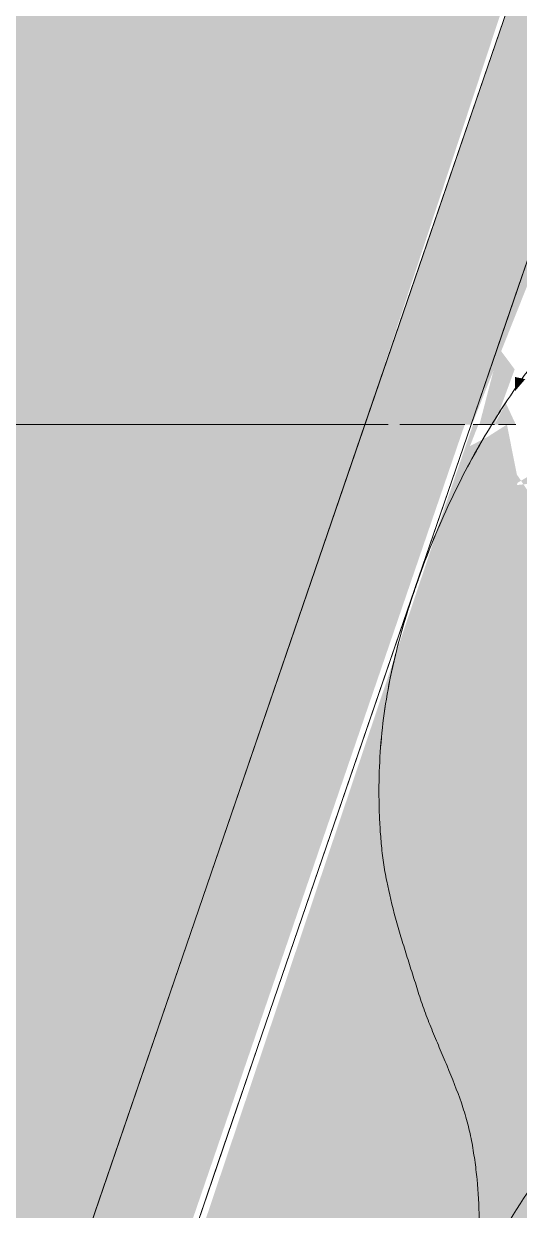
# Model space of a CAD drawing. Header units: millimetres. Extents: x 63432 to 177405, y -1987 to 27578.
# Drawn here: x 163818.84 to 163828.22, y 8824.64 to 8847.08 of the extents above; entities that cross this region are included whole.
import ezdxf

# ---------------------------------------------------------------- set-up
doc = ezdxf.new("R2010")
doc.units = ezdxf.units.MM
doc.layers.add('A-WALL-PATT', color=7, linetype='Continuous', lineweight=9)
for name, color, linetype, lineweight, true_color in [('I-FURN-16', 7, 'Continuous', 9, 0xd1b79e), ('I-FURN-20', 7, 'Continuous', 9, 0x3a3a3a), ('I-FURN-21', 7, 'Continuous', 9, 0x666666), ('I-FURN-22', 7, 'Continuous', 9, 0x302a24), ('I-FURN-23', 7, 'Continuous', 9, 0x52463a), ('I-FURN-24', 7, 'Continuous', 9, 0x1e1e1e), ('I-FURN-25', 7, 'Continuous', 9, 0x987f66), ('I-FURN-26', 7, 'Continuous', 9, 0x2d2d2d), ('I-FURN-28', 7, 'Continuous', 9, 0x1a1a1a), ('I-FURN-30', 7, 'Continuous', 9, 0x4c4c4c), ('I-FURN-32', 7, 'Continuous', 9, 0x2a241e), ('I-FURN-33', 7, 'Continuous', 9, 0x5d4d3d), ('I-FURN-34', 7, 'Continuous', 9, 0xae8e6d), ('I-FURN-38', 7, 'Continuous', 9, 0xa58c72), ('I-FURN-50', 7, 'Continuous', 9, 0xd6b594), ('I-FURN-6', 7, 'Continuous', 9, 0xc0c0c0), ('I-FURN-61', 7, 'Continuous', 9, 0xcabbac), ('I-FURN-62', 7, 'Continuous', 9, 0x8b8b8b), ('I-FURN-63', 7, 'Continuous', 9, 0x4c443d), ('I-FURN-64', 7, 'Continuous', 9, 0x665b51), ('I-FURN-65', 7, 'Continuous', 9, 0x8b7c6d), ('I-FURN-68', 7, 'Continuous', 9, 0x423a31), ('I-FURN-69', 7, 'Continuous', 9, 0x786654), ('I-FURN-70', 7, 'Continuous', 9, 0x786d63), ('I-FURN-71', 7, 'Continuous', 9, 0xa59687)]:
    doc.layers.add(name, color=color, linetype=linetype, lineweight=lineweight, true_color=true_color)
doc.layers.add('I-FURN-17', color=7, linetype='Continuous', lineweight=9, true_color=0x111111, transparency=0.7)
doc.layers.add('I-FURN-18', color=7, linetype='Continuous', lineweight=9, true_color=0xe2b180, transparency=0.7)

# ---------------------------------------------------------------- blocks, each defined once
blk = doc.blocks.new('Chair - Tablet Arm - Chair - Tablet Arm-26234702-Развертка 3_12-6')
at = {"layer": 'I-FURN-17'}
h = blk.add_hatch(color=256, dxfattribs=at)
h.paths.add_polyline_path([(-80463.865, 8450), (-80461.856, 8450), (-80328.433, 8839.5), (-80330.322, 8839.5), (-80463.595, 8450.787)])
h.paths.add_polyline_path([(-80323.251, 8834.684), (-80318.457, 8835.093), (-80318.019, 8837.444), (-80318.308, 8839.5), (-80327.233, 8839.5), (-80326.932, 8838.179), (-80325.945, 8837.044), (-80323.267, 8834.697)])
h.paths.add_polyline_path([(-80312.542, 8852.2), (-80248.351, 9039.435), (-80261.773, 9039.435), (-80325.968, 8852.2), (-80312.726, 8852.2)])
for points in [[(-80328.051, 8839.5), (-80327.871, 8839.5), (-80327.489, 8840.544), (-80327.781, 8840.936), (-80328.155, 8839.5)], [(-80327.481, 8840.134), (-80327.289, 8840.358), (-80327.486, 8840.4)], [(-80327.795, 8839.5), (-80327.468, 8839.5), (-80327.656, 8839.905), (-80327.871, 8839.5)]]:
    blk.add_hatch(color=256, dxfattribs=at).paths.add_polyline_path(points)
h = blk.add_hatch(color=256, dxfattribs=at)
h.paths.add_polyline_path([(-80327.444, 8838.356), (-80327.071, 8838.396), (-80327.172, 8838.555), (-80327.437, 8838.396)])
h.paths.add_polyline_path([(-80329.43, 8816.663), (-80324.334, 8832.308), (-80324.08, 8834.384), (-80323.268, 8834.694), (-80326.932, 8837.273), (-80326.72, 8837.473), (-80327.448, 8838.555), (-80327.635, 8839.5), (-80327.993, 8839.272), (-80328.433, 8839.04), (-80335.286, 8818.671), (-80329.564, 8816.709)])
h = blk.add_hatch(color=256, dxfattribs=at)
h.paths.add_polyline_path([(-80325.654, 8836.172), (-80326.932, 8837.367), (-80326.11, 8836.565)])
h.paths.add_polyline_path([(-80325.966, 8836.662), (-80327.172, 8838.118), (-80326.72, 8837.473), (-80326.054, 8836.727)])
h.paths.add_polyline_path([(-80329.015, 8837.349), (-80328.175, 8839.5), (-80328.275, 8839.5), (-80328.833, 8837.879)])
at = {"layer": 'I-FURN-18'}
h = blk.add_hatch(color=256, dxfattribs=at)
h.paths.add_polyline_path([(-80188.489, 8839.5), (-80156.5, 8839.5), (-80156.5, 8852.2), (-80312.542, 8852.2), (-80315.428, 8843.165), (-80315.135, 8842.184), (-80314.547, 8839.5), (-80216.36, 8839.5)])
h.paths.add_polyline_path([(-80397.8, 8839.5), (-80330.322, 8839.5), (-80326.126, 8852.2), (-80397.8, 8852.2)])
h = blk.add_hatch(color=256, dxfattribs=at)
h.paths.add_polyline_path([(-80326.126, 8839.5), (-80318.103, 8839.5), (-80318.417, 8840.854), (-80319.5, 8842.578), (-80320.719, 8843.362), (-80323.291, 8843.566), (-80326.126, 8841.717), (-80327.045, 8840.643), (-80327.172, 8839.5), (-80326.535, 8839.5)])
h.paths.add_polyline_path([(-80330.322, 8839.5), (-80328.296, 8839.5), (-80326.424, 8844.202), (-80324.032, 8846.25), (-80321.943, 8846.996), (-80318.594, 8846.364), (-80316.73, 8845.209), (-80315.566, 8843.381), (-80312.788, 8852.2), (-80325.968, 8852.2), (-80330.183, 8839.905)])
at = {"layer": 'I-FURN-16'}
blk.add_line((-80330.322, 8839.5), (-80397.8, 8839.5), dxfattribs=at)
at = {"layer": 'I-FURN-21'}
blk.add_line((-80330.322, 8839.5), (-80468.248, 8437.217), dxfattribs=at)
at = {"layer": 'I-FURN-22'}
blk.add_line((-80327.829, 8840.911), (-80328.313, 8839.5), dxfattribs=at)
blk.add_open_spline([(-80327.907, 8839.524), (-80327.814, 8839.674), (-80327.719, 8839.822), (-80327.622, 8839.969)], degree=3, dxfattribs=at)
at = {"layer": 'I-FURN-23'}
blk.add_line((-80327.415, 8842.118), (-80327.821, 8840.936), dxfattribs=at)
at = {"layer": 'I-FURN-24'}
blk.add_line((-80328.313, 8839.5), (-80329.05, 8837.349), dxfattribs=at)
blk.add_open_spline([(-80329.015, 8837.349), (-80328.825, 8837.809), (-80328.514, 8838.472), (-80328.158, 8839.104), (-80328.04, 8839.303)], degree=3, knots=[-0.44444444, -0.44444444, -0.44444444, -0.44444444, -0.38888889, -0.36291465, -0.36291465, -0.36291465, -0.36291465], dxfattribs=at)
at = {"layer": 'I-FURN-25'}
for p, q in [((-80327.199, 8842.75), (-80327.415, 8842.118)), ((-80329.884, 8839.5), (-80330.322, 8839.5)), ((-80328.429, 8839.5), (-80329.658, 8839.5))]:
    blk.add_line(p, q, dxfattribs=at)
at = {"layer": 'I-FURN-26'}
for p, q in [((-80329.589, 8835.778), (-80329.05, 8837.349)), ((-80329.05, 8837.349), (-80329.375, 8836.402))]:
    blk.add_line(p, q, dxfattribs=at)
at = {"layer": 'I-FURN-26', "flags": 128}
blk.add_lwpolyline([(-80333.078, 8825.602), (-80332.269, 8827.96), (-80329.628, 8835.664)], dxfattribs=at)
at = {"layer": 'I-FURN-26'}
for points, knots in [([(-80329.371, 8836.402), (-80329.343, 8836.486), (-80329.23, 8836.806), (-80329.11, 8837.119), (-80329.015, 8837.349)], [-0.48197858, -0.48197858, -0.48197858, -0.48197858, -0.47222222, -0.44444444, -0.44444444, -0.44444444, -0.44444444]), ([(-80329.62, 8835.614), (-80329.589, 8835.722), (-80329.515, 8835.971), (-80329.434, 8836.219), (-80329.386, 8836.359)], [-0.51246248, -0.51246248, -0.51246248, -0.51246248, -0.5, -0.48368758, -0.48368758, -0.48368758, -0.48368758]), ([(-80330.012, 8831.577), (-80330.023, 8831.696), (-80330.04, 8831.935), (-80330.06, 8832.419), (-80330.052, 8833.277), (-80329.941, 8834.298), (-80329.766, 8835.069), (-80329.691, 8835.356)], [-0.6666667, -0.6666667, -0.6666667, -0.6666667, -0.6527778, -0.6388889, -0.6111111, -0.5555556, -0.5224055, -0.5224055, -0.5224055, -0.5224055]), ([(-80328.231, 8823.253), (-80328.211, 8823.416), (-80328.171, 8823.83), (-80328.151, 8824.491), (-80328.184, 8825.107), (-80328.235, 8825.535), (-80328.272, 8825.778), (-80328.303, 8825.959), (-80328.341, 8826.14), (-80328.402, 8826.379), (-80328.531, 8826.792), (-80328.718, 8827.258), (-80328.915, 8827.721), (-80329.06, 8828.067), (-80329.174, 8828.357), (-80329.257, 8828.59), (-80329.313, 8828.766), (-80329.367, 8828.942), (-80329.442, 8829.176), (-80329.534, 8829.468), (-80329.642, 8829.817), (-80329.777, 8830.284), (-80329.891, 8830.751), (-80329.963, 8831.162), (-80329.987, 8831.34), (-80329.994, 8831.399)], [-0.990012, -0.990012, -0.990012, -0.990012, -0.9722222, -0.9444444, -0.9166667, -0.9027778, -0.8958333, -0.8888889, -0.8819444, -0.875, -0.8611111, -0.8333333, -0.8194444, -0.8055556, -0.7916667, -0.7847222, -0.7777778, -0.7708333, -0.7638889, -0.75, -0.7361111, -0.7222222, -0.6944444, -0.6805556, -0.6736111, -0.6736111, -0.6736111, -0.6736111])]:
    blk.add_open_spline(points, degree=3, knots=knots, dxfattribs=at)
at = {"layer": 'I-FURN-28'}
blk.add_line((-80329.05, 8837.349), (-80328.313, 8839.5), dxfattribs=at)
at = {"layer": 'I-FURN-30'}
blk.add_line((-80335.436, 8818.723), (-80333.078, 8825.602), dxfattribs=at)
at = {"layer": 'I-FURN-32'}
blk.add_line((-80328.313, 8839.5), (-80327.821, 8840.936), dxfattribs=at)
at = {"layer": 'I-FURN-33'}
blk.add_line((-80327.808, 8840.974), (-80327.415, 8842.118), dxfattribs=at)
at = {"layer": 'I-FURN-34'}
for p, q in [((-80327.415, 8842.118), (-80327.199, 8842.75)), ((-80330.322, 8839.5), (-80329.884, 8839.5)), ((-80329.658, 8839.5), (-80328.429, 8839.5))]:
    blk.add_line(p, q, dxfattribs=at)
at = {"layer": 'I-FURN-38'}
blk.add_line((-80325.968, 8852.2), (-80330.322, 8839.5), dxfattribs=at)
at = {"layer": 'I-FURN-50'}
blk.add_line((-80397.8, 8839.5), (-80330.322, 8839.5), dxfattribs=at)
blk = doc.blocks.new('Chair - Tablet Arm - Chair - Tablet Arm-V80-Развертка 3_12-6')
at = {"layer": 'I-FURN-16'}
blk.add_line((-80397.8, 8839.5), (-80330.322, 8839.5), dxfattribs=at)
at = {"layer": 'I-FURN-20'}
blk.add_line((-80328.313, 8839.5), (-80329.05, 8837.349), dxfattribs=at)
blk.add_open_spline([(-80329.015, 8837.349), (-80328.825, 8837.809), (-80328.514, 8838.472), (-80328.158, 8839.104), (-80328.04, 8839.303)], degree=3, knots=[-0.44444444, -0.44444444, -0.44444444, -0.44444444, -0.38888889, -0.36291465, -0.36291465, -0.36291465, -0.36291465], dxfattribs=at)
at = {"layer": 'I-FURN-21'}
blk.add_line((-80335.436, 8818.723), (-80333.078, 8825.602), dxfattribs=at)
at = {"layer": 'I-FURN-26'}
blk.add_line((-80329.05, 8837.349), (-80328.313, 8839.5), dxfattribs=at)
at = {"layer": 'I-FURN-30'}
for p, q in [((-80329.589, 8835.778), (-80329.05, 8837.349)), ((-80329.05, 8837.349), (-80329.375, 8836.402))]:
    blk.add_line(p, q, dxfattribs=at)
at = {"layer": 'I-FURN-30', "flags": 128}
blk.add_lwpolyline([(-80333.078, 8825.602), (-80332.269, 8827.96), (-80329.628, 8835.664)], dxfattribs=at)
at = {"layer": 'I-FURN-30'}
for points, knots in [([(-80329.371, 8836.402), (-80329.343, 8836.486), (-80329.23, 8836.806), (-80329.11, 8837.119), (-80329.015, 8837.349)], [-0.48197858, -0.48197858, -0.48197858, -0.48197858, -0.47222222, -0.44444444, -0.44444444, -0.44444444, -0.44444444]), ([(-80329.62, 8835.614), (-80329.589, 8835.722), (-80329.515, 8835.971), (-80329.434, 8836.219), (-80329.386, 8836.359)], [-0.51246248, -0.51246248, -0.51246248, -0.51246248, -0.5, -0.48368758, -0.48368758, -0.48368758, -0.48368758]), ([(-80330.012, 8831.577), (-80330.023, 8831.696), (-80330.04, 8831.935), (-80330.06, 8832.419), (-80330.052, 8833.277), (-80329.941, 8834.298), (-80329.766, 8835.069), (-80329.691, 8835.356)], [-0.6666667, -0.6666667, -0.6666667, -0.6666667, -0.6527778, -0.6388889, -0.6111111, -0.5555556, -0.5224055, -0.5224055, -0.5224055, -0.5224055]), ([(-80328.231, 8823.253), (-80328.211, 8823.416), (-80328.171, 8823.83), (-80328.151, 8824.491), (-80328.184, 8825.107), (-80328.235, 8825.535), (-80328.272, 8825.778), (-80328.303, 8825.959), (-80328.341, 8826.14), (-80328.402, 8826.379), (-80328.531, 8826.792), (-80328.718, 8827.258), (-80328.915, 8827.721), (-80329.06, 8828.067), (-80329.174, 8828.357), (-80329.257, 8828.59), (-80329.313, 8828.766), (-80329.367, 8828.942), (-80329.442, 8829.176), (-80329.534, 8829.468), (-80329.642, 8829.817), (-80329.777, 8830.284), (-80329.891, 8830.751), (-80329.963, 8831.162), (-80329.987, 8831.34), (-80329.994, 8831.399)], [-0.990012, -0.990012, -0.990012, -0.990012, -0.9722222, -0.9444444, -0.9166667, -0.9027778, -0.8958333, -0.8888889, -0.8819444, -0.875, -0.8611111, -0.8333333, -0.8194444, -0.8055556, -0.7916667, -0.7847222, -0.7777778, -0.7708333, -0.7638889, -0.75, -0.7361111, -0.7222222, -0.6944444, -0.6805556, -0.6736111, -0.6736111, -0.6736111, -0.6736111])]:
    blk.add_open_spline(points, degree=3, knots=knots, dxfattribs=at)
at = {"layer": 'I-FURN-38'}
for p, q in [((-80327.415, 8842.118), (-80327.199, 8842.75)), ((-80330.322, 8839.5), (-80329.884, 8839.5)), ((-80329.658, 8839.5), (-80328.429, 8839.5))]:
    blk.add_line(p, q, dxfattribs=at)
at = {"layer": 'I-FURN-61'}
blk.add_line((-80330.322, 8839.5), (-80397.8, 8839.5), dxfattribs=at)
at = {"layer": 'I-FURN-62'}
blk.add_line((-80330.322, 8839.5), (-80468.248, 8437.217), dxfattribs=at)
at = {"layer": 'I-FURN-63'}
blk.add_line((-80327.829, 8840.911), (-80328.313, 8839.5), dxfattribs=at)
blk.add_open_spline([(-80327.907, 8839.524), (-80327.814, 8839.674), (-80327.719, 8839.822), (-80327.622, 8839.969)], degree=3, dxfattribs=at)
at = {"layer": 'I-FURN-64'}
blk.add_line((-80327.415, 8842.118), (-80327.821, 8840.936), dxfattribs=at)
at = {"layer": 'I-FURN-65'}
for p, q in [((-80327.199, 8842.75), (-80327.415, 8842.118)), ((-80329.884, 8839.5), (-80330.322, 8839.5)), ((-80328.429, 8839.5), (-80329.658, 8839.5))]:
    blk.add_line(p, q, dxfattribs=at)
at = {"layer": 'I-FURN-68'}
blk.add_line((-80328.313, 8839.5), (-80327.821, 8840.936), dxfattribs=at)
at = {"layer": 'I-FURN-69'}
blk.add_line((-80327.808, 8840.974), (-80327.415, 8842.118), dxfattribs=at)
at = {"layer": 'I-FURN-71'}
blk.add_line((-80325.968, 8852.2), (-80330.322, 8839.5), dxfattribs=at)
blk = doc.blocks.new('Chair - Tablet Arm - Chair - Tablet Arm-V87-Развертка 3_12-6')
at = {"layer": 'I-FURN-21'}
for p, q in [((-80329.05, 8837.349), (-80328.313, 8839.5)), ((-80327.871, 8839.5), (-80328.275, 8839.5))]:
    blk.add_line(p, q, dxfattribs=at)
at = {"layer": 'I-FURN-6'}
for p, q in [((-80261.557, 9040.064), (-80468.258, 8437.188)), ((-80330.322, 8839.5), (-80397.8, 8839.5))]:
    blk.add_line(p, q, dxfattribs=at)
blk.add_open_spline([(-80326.126, 8826.298), (-80326.606, 8825.828), (-80327.452, 8824.808), (-80328.041, 8823.617), (-80328.269, 8822.978)], degree=3, dxfattribs=at)
at = {"layer": 'I-FURN-61'}
blk.add_line((-80397.8, 8839.5), (-80330.322, 8839.5), dxfattribs=at)
at = {"layer": 'I-FURN-62'}
for p, q in [((-80329.884, 8839.5), (-80330.322, 8839.5)), ((-80328.429, 8839.5), (-80329.658, 8839.5)), ((-80327.468, 8839.5), (-80327.795, 8839.5)), ((-80335.436, 8818.723), (-80332.269, 8827.96))]:
    blk.add_line(p, q, dxfattribs=at)
at = {"layer": 'I-FURN-62', "flags": 128}
for points in [[(-80327.199, 8842.75), (-80327.829, 8840.911), (-80329.375, 8836.402)], [(-80332.269, 8827.96), (-80329.589, 8835.778), (-80329.05, 8837.349)]]:
    blk.add_lwpolyline(points, dxfattribs=at)
at = {"layer": 'I-FURN-62'}
for points, knots in [([(-80327.622, 8839.969), (-80327.35, 8840.379), (-80326.915, 8840.974), (-80326.342, 8841.613), (-80325.996, 8841.951), (-80325.772, 8842.148), (-80325.587, 8842.301), (-80325.397, 8842.454), (-80325.054, 8842.72), (-80324.534, 8843.079), (-80323.984, 8843.37), (-80323.589, 8843.519), (-80323.361, 8843.586), (-80323.189, 8843.625), (-80323.016, 8843.656), (-80322.783, 8843.688), (-80322.37, 8843.72), (-80321.949, 8843.705), (-80321.645, 8843.667), (-80321.585, 8843.659)], [-0.3333333, -0.3333333, -0.3333333, -0.3333333, -0.2777778, -0.25, -0.2361111, -0.2222222, -0.2152778, -0.2083333, -0.1944444, -0.1666667, -0.1388889, -0.125, -0.1180556, -0.1111111, -0.1041667, -0.0972222, -0.0833333, -0.0555556, -0.0487546, -0.0487546, -0.0487546, -0.0487546]), ([(-80328.231, 8823.253), (-80328.211, 8823.416), (-80328.171, 8823.83), (-80328.151, 8824.491), (-80328.184, 8825.107), (-80328.235, 8825.535), (-80328.272, 8825.778), (-80328.303, 8825.959), (-80328.341, 8826.14), (-80328.402, 8826.379), (-80328.531, 8826.792), (-80328.718, 8827.258), (-80328.915, 8827.721), (-80329.06, 8828.067), (-80329.174, 8828.357), (-80329.257, 8828.59), (-80329.313, 8828.766), (-80329.367, 8828.942), (-80329.442, 8829.176), (-80329.534, 8829.468), (-80329.642, 8829.817), (-80329.777, 8830.284), (-80329.891, 8830.751), (-80329.963, 8831.162), (-80329.994, 8831.399), (-80330.019, 8831.636), (-80330.04, 8831.935), (-80330.06, 8832.419), (-80330.052, 8833.277), (-80329.919, 8834.495), (-80329.611, 8835.699), (-80329.288, 8836.656), (-80328.931, 8837.583), (-80328.401, 8838.713), (-80327.894, 8839.559), (-80327.622, 8839.969)], [-0.990012, -0.990012, -0.990012, -0.990012, -0.9722222, -0.9444444, -0.9166667, -0.9027778, -0.8958333, -0.8888889, -0.8819444, -0.875, -0.8611111, -0.8333333, -0.8194444, -0.8055556, -0.7916667, -0.7847222, -0.7777778, -0.7708333, -0.7638889, -0.75, -0.7361111, -0.7222222, -0.6944444, -0.6805556, -0.6736111, -0.6666667, -0.6527778, -0.6388889, -0.6111111, -0.5555556, -0.5, -0.4722222, -0.4444444, -0.3888889, -0.3333333, -0.3333333, -0.3333333, -0.3333333])]:
    blk.add_open_spline(points, degree=3, knots=knots, dxfattribs=at)
at = {"layer": 'I-FURN-70'}
for p, q in [((-80328.313, 8839.5), (-80327.821, 8840.936)), ((-80328.275, 8839.5), (-80327.871, 8839.5))]:
    blk.add_line(p, q, dxfattribs=at)
at = {"layer": 'I-FURN-71'}
for p, q in [((-80327.808, 8840.974), (-80327.199, 8842.75)), ((-80330.322, 8839.5), (-80329.884, 8839.5)), ((-80329.658, 8839.5), (-80328.429, 8839.5)), ((-80327.795, 8839.5), (-80327.468, 8839.5))]:
    blk.add_line(p, q, dxfattribs=at)

msp = doc.modelspace()

# ---------------------------------------------------------------- hatches: boundary and pattern name
at = {"layer": 'A-WALL-PATT'}
h = msp.add_hatch(color=256, dxfattribs=at)
h.paths.add_polyline_path([(160606.618, 8450), (161691.753, 8450), (161825.295, 8839.5), (161732.418, 8839.5), (161732.418, 8852.2), (161829.65, 8852.2), (161893.845, 9039.435), (161693.893, 9039.435), (161693.893, 9052.135), (161950.358, 9052.135), (161960.047, 9050.621), (161968.812, 9046.221), (161975.816, 9039.357), (161980.941, 9029.081), (162041.586, 8852.2), (162075.318, 8852.2), (162075.318, 8840.405), (162077.828, 8840.698), (162088.487, 8844.86), (162096.149, 8849.899), (162103.516, 8857.899), (162108.392, 8866.344), (162111.352, 8876.231), (162126.456, 8961.891), (162120.202, 8962.994), (162158.249, 9178.767), (162164.452, 9177.381), (162151.27, 9102.622), (162163.777, 9100.416), (162123.239, 8871.957), (162120.053, 8861.314), (162113.418, 8849.822), (162103.511, 8839.644), (162093.226, 8832.879), (162080.757, 8828.34), (162067.577, 8826.8), (162050.294, 8826.8), (162179.653, 8450), (162691.753, 8450), (162825.295, 8839.5), (162732.418, 8839.5), (162732.418, 8852.2), (162829.65, 8852.2), (162893.845, 9039.435), (162693.893, 9039.435), (162693.893, 9052.135), (162950.358, 9052.135), (162960.047, 9050.621), (162968.812, 9046.221), (162975.816, 9039.357), (162980.941, 9029.081), (163041.586, 8852.2), (163075.318, 8852.2), (163075.318, 8840.405), (163077.828, 8840.698), (163088.487, 8844.86), (163096.149, 8849.899), (163103.516, 8857.899), (163108.392, 8866.344), (163111.352, 8876.231), (163126.456, 8961.891), (163120.202, 8962.994), (163158.249, 9178.767), (163164.452, 9177.381), (163151.27, 9102.622), (163163.777, 9100.416), (163123.239, 8871.957), (163120.053, 8861.314), (163113.418, 8849.822), (163103.516, 8839.647), (163093.226, 8832.879), (163080.757, 8828.34), (163067.246, 8826.8), (163050.294, 8826.8), (163179.653, 8450), (163691.753, 8450), (163825.295, 8839.5), (163732.418, 8839.5), (163732.418, 8852.2), (163829.65, 8852.2), (163893.845, 9039.435), (163693.893, 9039.435), (163693.893, 9052.135), (163950.358, 9052.135), (163960.047, 9050.621), (163968.812, 9046.221), (163975.816, 9039.357), (163980.941, 9029.081), (164041.586, 8852.2), (164075.318, 8852.2), (164075.318, 8840.405), (164077.828, 8840.698), (164088.487, 8844.86), (164096.149, 8849.899), (164103.516, 8857.899), (164108.392, 8866.344), (164111.352, 8876.231), (164126.456, 8961.891), (164120.202, 8962.994), (164158.249, 9178.767), (164164.452, 9177.381), (164151.27, 9102.622), (164163.777, 9100.416), (164123.239, 8871.957), (164120.053, 8861.314), (164113.418, 8849.822), (164103.511, 8839.644), (164093.226, 8832.879), (164080.757, 8828.34), (164067.577, 8826.8), (164050.294, 8826.8), (164179.653, 8450), (164234.618, 8450), (164234.618, 13150), (160606.618, 13150), (160606.618, 9070.657)])
h.paths.add_polyline_path([(161707.188, 8450), (162164.048, 8450), (162034.715, 8826.8), (161836.273, 8826.538), (161831.646, 8813.228), (161830.857, 8810.703), (161717.284, 8479.447)])
h.paths.add_polyline_path([(162928.803, 8450), (163164.048, 8450), (163034.715, 8826.8), (162836.273, 8826.538), (162831.646, 8813.228), (162830.857, 8810.703), (162707.188, 8450), (162859.581, 8450)])
h.paths.add_polyline_path([(164164.048, 8450), (164034.715, 8826.8), (163836.273, 8826.538), (163831.646, 8813.228), (163830.857, 8810.703), (163707.188, 8450), (164140.184, 8450)])
h.paths.add_polyline_path([(161959.698, 8852.2), (162028.16, 8852.2), (161968.226, 9026.768), (161961.431, 9035.887), (161950.358, 9039.435), (161907.27, 9039.435), (161843.075, 8852.2), (161925.089, 8852.2)])
h.paths.add_polyline_path([(163999.118, 8852.2), (164028.16, 8852.2), (163968.226, 9026.768), (163961.431, 9035.887), (163950.358, 9039.435), (163907.27, 9039.435), (163843.075, 8852.2), (163967.129, 8852.2)])
h.paths.add_polyline_path([(163019.772, 8852.2), (163028.16, 8852.2), (162968.226, 9026.768), (162961.431, 9035.887), (162950.358, 9039.435), (162907.27, 9039.435), (162843.075, 8852.2), (163013.984, 8852.2)])
h.paths.add_polyline_path([(162898.989, 9055.4), (162441.437, 9055.4), (162441.437, 9074.45), (163024.518, 9074.45), (163024.518, 9055.4), (162901.398, 9055.4)])
h.paths.add_polyline_path([(161717.421, 9055.4), (161441.437, 9055.4), (161441.437, 9074.45), (162024.518, 9074.45), (162024.518, 9055.4), (161752.033, 9055.4)])
h.paths.add_polyline_path([(164004.006, 9055.4), (163441.437, 9055.4), (163441.437, 9074.45), (164024.518, 9074.45), (164024.518, 9055.4), (164005.468, 9055.4)])

# ---------------------------------------------------------------- block references
at = {"layer": 'I-FURN-16'}
msp.add_blockref('Chair - Tablet Arm - Chair - Tablet Arm-26234702-Развертка 3_12-6', (244155.618, 0), dxfattribs=at)
at = {"layer": 'I-FURN-6'}
msp.add_blockref('Chair - Tablet Arm - Chair - Tablet Arm-V87-Развертка 3_12-6', (244155.618, 0), dxfattribs=at)
at = {"layer": 'I-FURN-61'}
msp.add_blockref('Chair - Tablet Arm - Chair - Tablet Arm-V80-Развертка 3_12-6', (244155.618, 0), dxfattribs=at)

doc.saveas('drawing.dxf')
